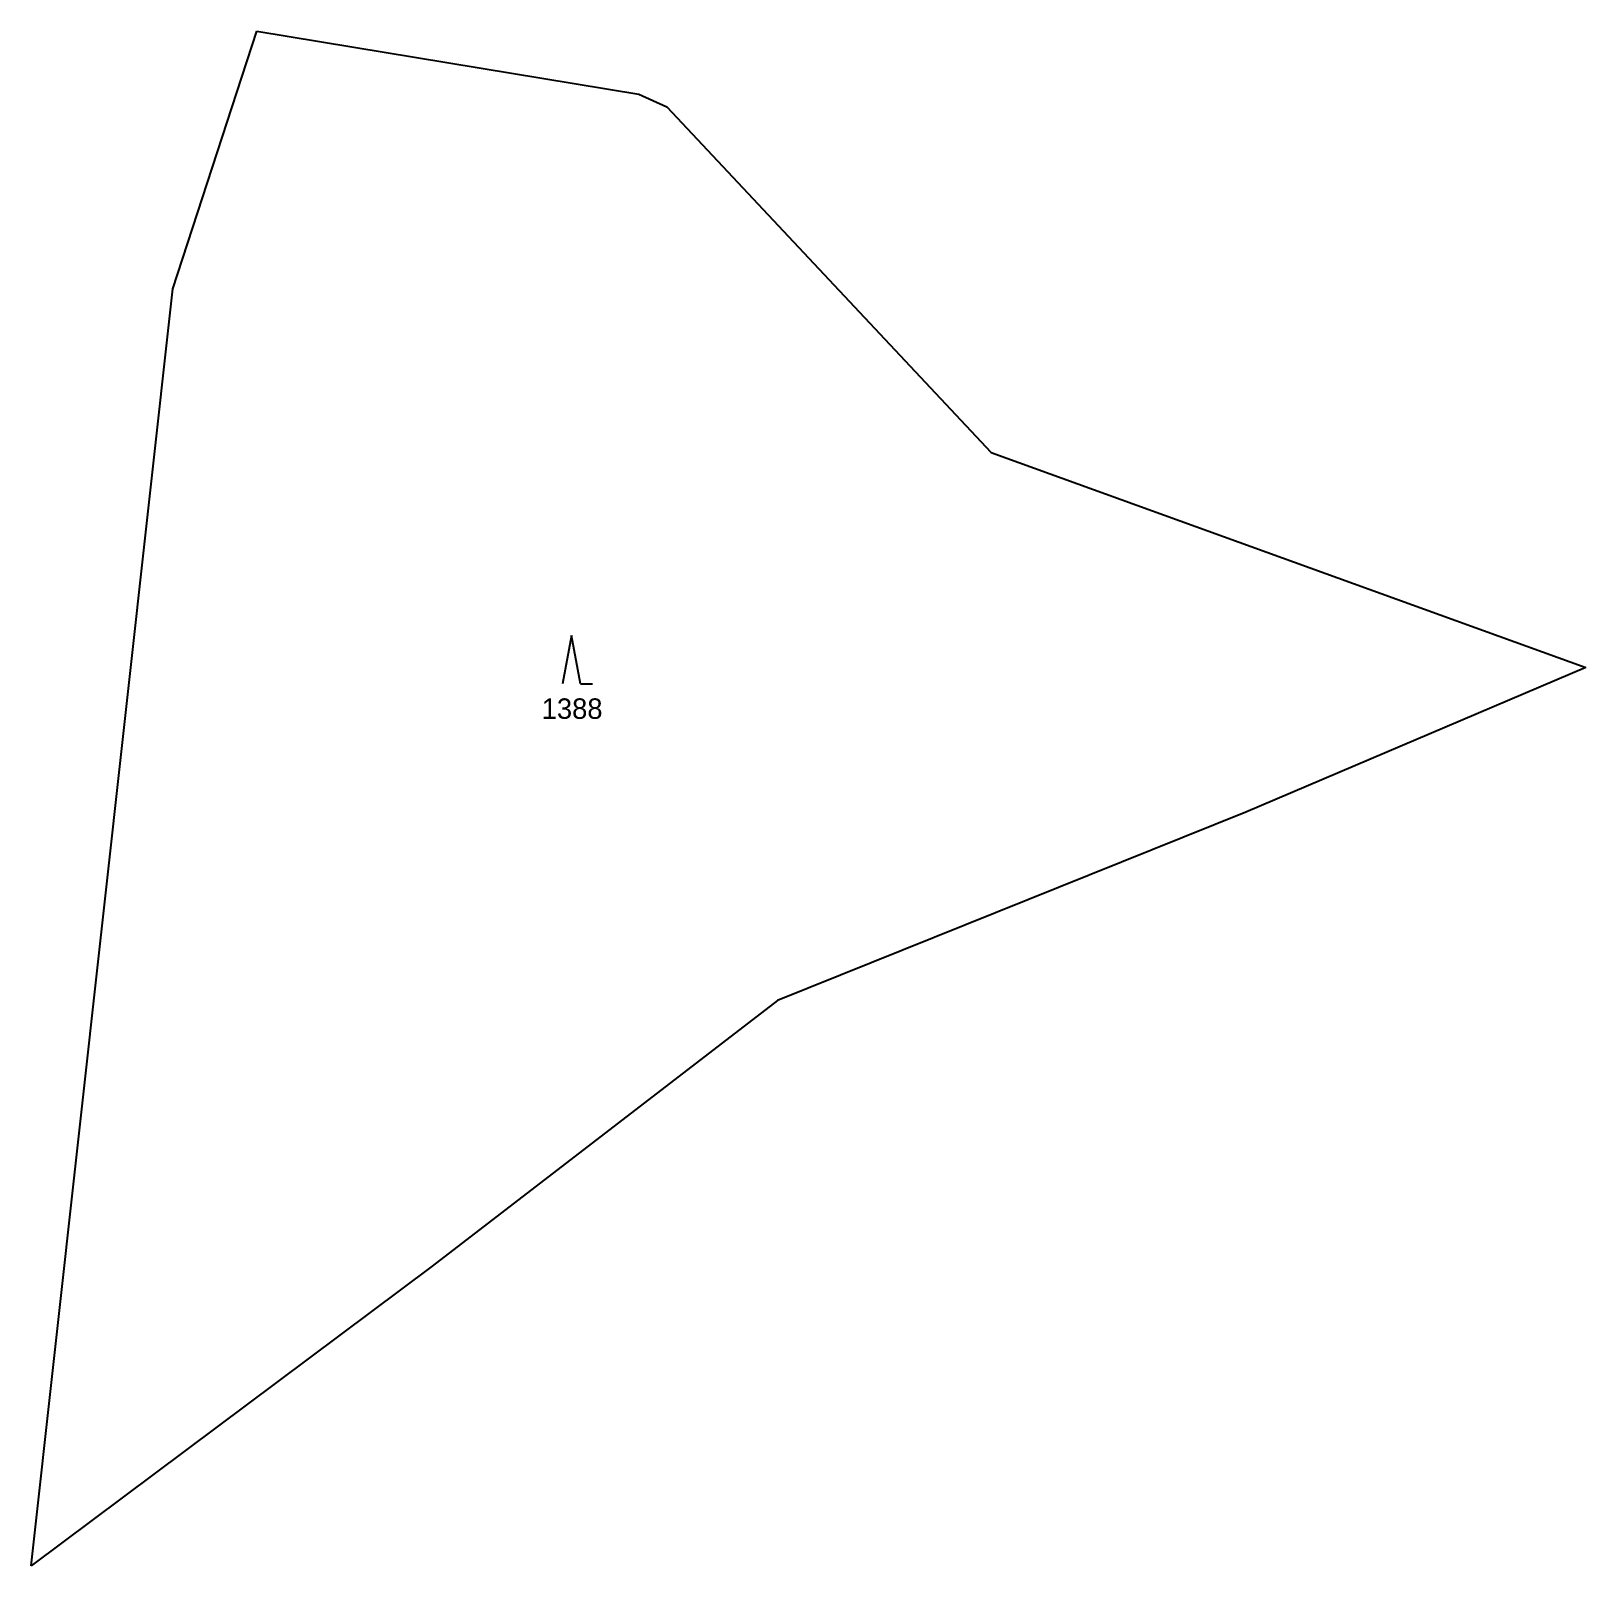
# Model space of a CAD drawing. Extents: x -820725 to -814908, y -1038210 to -1035296.
# Drawn here: x -820198.4 to -820069.1, y -1036421 to -1036293.4 of the extents above; entities that cross this region are included whole.
import ezdxf
from ezdxf.enums import TextEntityAlignment as Align

# ---------------------------------------------------------------- set-up
doc = ezdxf.new("R2010")
doc.units = 0
doc.header["$MEASUREMENT"] = 0
for name, color, linetype in [('18', 1, 'CONTINUOUS'), ('21900', 1, 'CONTINUOUS'), ('308', 1, 'CONTINUOUS')]:
    doc.layers.add(name, color=color, linetype=linetype)

# ---------------------------------------------------------------- blocks, each defined once
blk = doc.blocks.new('3_08$5')
at = {"layer": '308', "color": 255, "linetype": 'Continuous'}
for p, q in [((0, 4), (-0.75, 0)), ((0.75, 0), (0, 4)), ((0.75, 0), (1.75, 0))]:
    blk.add_line(p, q, dxfattribs=at)

msp = doc.modelspace()

# ---------------------------------------------------------------- linework, layer by layer
at = {"layer": '21900', "color": 3, "linetype": 'Continuous'}
for p, q in [((-820186.58, -1036314.81), (-820179.61, -1036293.37)), ((-820179.61, -1036293.37), (-820147.82, -1036298.62)), ((-820147.82, -1036298.62), (-820145.51, -1036299.67)), ((-820145.51, -1036299.67), (-820118.54, -1036328.42)), ((-820198.38, -1036421.02), (-820186.58, -1036314.81)), ((-820118.54, -1036328.42), (-820069.06, -1036346.29)), ((-820069.06, -1036346.29), (-820097.34, -1036358.34)), ((-820097.34, -1036358.34), (-820136.31, -1036373.99)), ((-820136.31, -1036373.99), (-820165.03, -1036396.09)), ((-820165.03, -1036396.09), (-820198.38, -1036421.02))]:
    msp.add_line(p, q, dxfattribs=at)

# ---------------------------------------------------------------- block references
at = {"layer": '308', "color": 0, "linetype": 'ByBlock'}
msp.add_blockref('3_08$5', (-820153.44, -1036347.65), dxfattribs=at)

# ---------------------------------------------------------------- texts
at = {"layer": '18', "color": 255, "linetype": 'Continuous'}
msp.add_text('1388', height=1.7, dxfattribs=at).set_placement((-820153.38, -1036351.08), align=Align.BOTTOM_CENTER)

doc.saveas('drawing.dxf')
